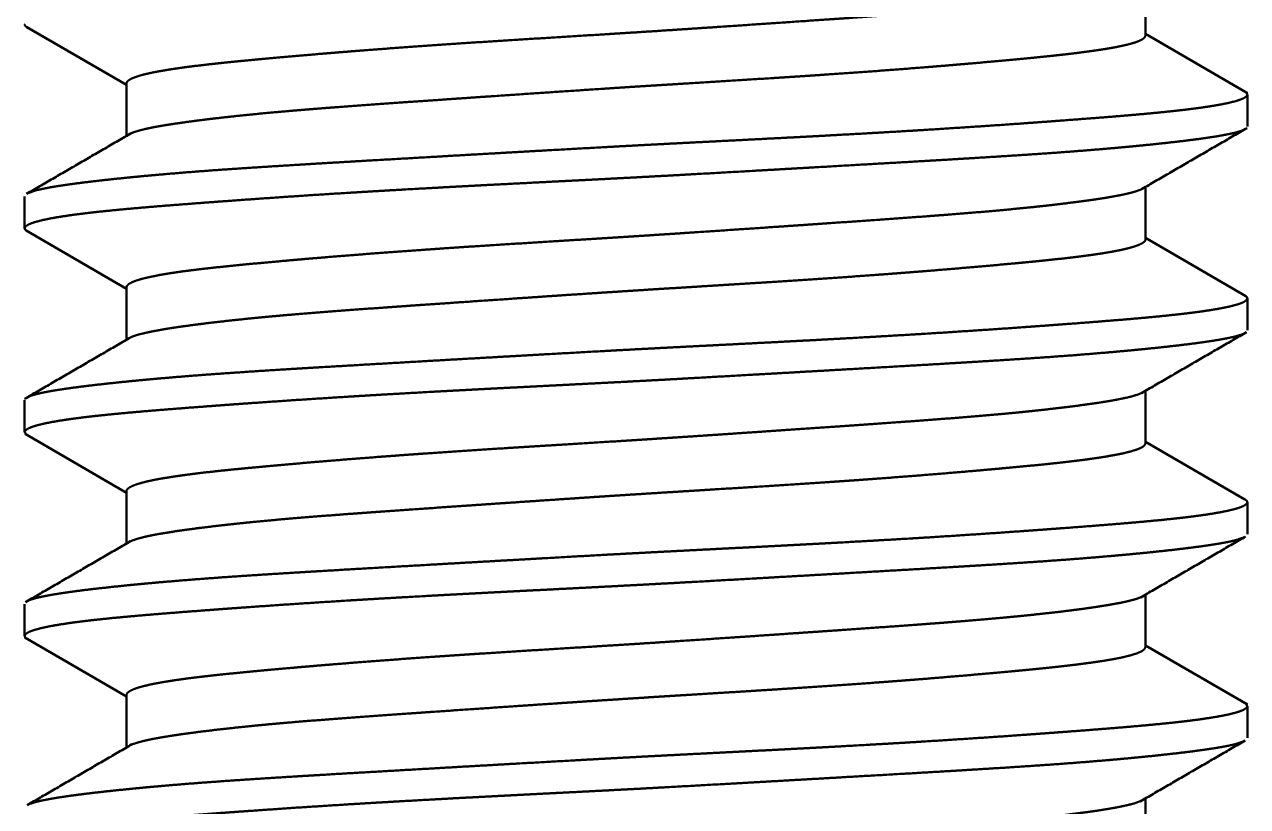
# Paper-space layout 'Layout1' of a CAD drawing. Header units: millimetres. Extents: x 0 to 420, y 0 to 297.
# Drawn here: x 111.19 to 117.19, y 136.43 to 140.27 of the extents above; entities that cross this region are included whole.
import ezdxf

# ---------------------------------------------------------------- set-up
doc = ezdxf.new("R2010")
doc.units = ezdxf.units.MM
doc.layers.add('170', color=7, linetype='Continuous', true_color=0xffffff)

psp = doc.layouts.get("Layout1")

# ---------------------------------------------------------------- linework, layer by layer
at = {"layer": '170', "color": 155, "linetype": 'Continuous', "lineweight": 50}
for p, q in [((116.6914, 140.2122), (116.6914, 140.4704)), ((111.2024, 140.2543), (111.6914, 139.9706)), ((117.1921, 139.93), (116.6914, 140.2206)), ((111.6914, 139.9788), (111.6914, 139.7207)), ((117.1914, 139.9238), (117.1845, 139.9344)), ((117.1914, 139.7673), (117.1914, 139.9238)), ((111.1914, 139.4238), (111.1914, 139.2673)), ((116.6914, 139.2124), (116.6914, 139.4703)), ((111.1989, 139.2561), (111.6914, 138.9703)), ((117.184, 138.935), (116.6914, 139.2207)), ((111.6914, 138.9787), (111.6914, 138.7206)), ((117.1914, 138.7673), (117.1914, 138.9238)), ((116.6914, 138.2124), (116.6914, 138.4703)), ((111.1914, 138.4238), (111.1914, 138.2673)), ((111.1914, 138.2673), (111.202, 138.2542)), ((111.1946, 138.2585), (111.6914, 137.9703)), ((117.1795, 137.9371), (116.6914, 138.2205)), ((111.6914, 137.9788), (111.6914, 137.7208)), ((117.1914, 137.7673), (117.1914, 137.9238)), ((116.6914, 137.2123), (116.6914, 137.4704)), ((111.1914, 137.4238), (111.1914, 137.2673)), ((111.1914, 137.2673), (111.1997, 137.2557)), ((111.1922, 137.2601), (111.6914, 136.9704)), ((117.1914, 136.9305), (116.6914, 137.2206)), ((111.6914, 136.9789), (111.6914, 136.7203)), ((117.1914, 136.9238), (117.1839, 136.9348)), ((117.1914, 136.7673), (117.1914, 136.9238)), ((116.6914, 136.2122), (116.6914, 136.4707))]:
    psp.add_line(p, q, dxfattribs=at)
for points, knots in [([(116.6811, 140.4644), (116.6742, 140.4604), (116.6699, 140.4583), (116.6651, 140.4561), (116.6414, 140.4477), (116.6104, 140.4393), (116.5723, 140.4309), (116.5269, 140.4224), (116.5016, 140.418), (116.4744, 140.4137), (116.4601, 140.4115), (116.4453, 140.4093), (116.4301, 140.407), (116.4145, 140.4048), (116.3479, 140.3958), (116.2753, 140.3868), (116.1965, 140.3777), (116.1118, 140.3687), (116.0209, 140.3597), (115.9239, 140.3509), (115.8217, 140.3422), (115.715, 140.3338), (115.6042, 140.3254), (115.4891, 140.3169), (115.3699, 140.3085), (115.2463, 140.2998), (115.183, 140.2954), (115.1192, 140.291), (114.9902, 140.2821), (114.7264, 140.2641), (114.5916, 140.255), (114.4204, 140.2436), (114.3513, 140.239), (114.248, 140.2323), (114.1793, 140.2279), (114.0423, 140.2193), (113.7701, 140.2024), (113.6349, 140.194), (113.5007, 140.1856), (113.3695, 140.177), (113.2412, 140.1684), (113.1161, 140.1597), (112.994, 140.1508), (112.875, 140.1418), (112.8167, 140.1373), (112.7593, 140.1327), (112.7033, 140.1281), (112.6486, 140.1236), (112.543, 140.1146), (112.4426, 140.1057), (112.3473, 140.097), (112.2572, 140.0885), (112.2355, 140.0864), (112.2142, 140.0842), (112.1931, 140.0821), (112.1725, 140.08), (112.1325, 140.0758), (112.0942, 140.0715), (112.0227, 140.0631), (111.9579, 140.0546), (111.8997, 140.0459), (111.8482, 140.0371), (111.8364, 140.0349), (111.8251, 140.0327), (111.8141, 140.0304), (111.8036, 140.0281), (111.784, 140.0236), (111.7663, 140.0191), (111.7366, 140.01), (111.7144, 140.0009), (111.6996, 139.9918), (111.6922, 139.9828), (111.6914, 139.9786)], [0, 0, 0.001581, 0.002534, 0.003573, 0.008573, 0.014959, 0.022732, 0.031909, 0.037028, 0.042505, 0.045377, 0.048342, 0.051398, 0.054541, 0.067896, 0.08246, 0.098218, 0.115171, 0.13332, 0.15269, 0.173103, 0.19437, 0.216476, 0.239419, 0.263201, 0.287833, 0.300443, 0.313159, 0.338877, 0.391463, 0.418327, 0.452453, 0.466219, 0.486813, 0.500505, 0.527797, 0.582031, 0.608966, 0.635701, 0.661862, 0.687415, 0.712361, 0.736706, 0.760441, 0.772078, 0.783517, 0.794696, 0.805616, 0.826683, 0.846728, 0.865752, 0.883746, 0.888083, 0.892352, 0.896558, 0.900684, 0.908683, 0.916344, 0.930665, 0.943669, 0.955363, 0.965743, 0.968133, 0.970437, 0.972662, 0.974798, 0.978794, 0.982422, 0.9886, 0.993378, 0.996833, 0.999139, 1, 1]), ([(111.1914, 140.2673), (111.195, 140.2596), (111.2059, 140.252), (111.2096, 140.2502)], [0, 0, 0.331546, 0.843471, 1, 1]), ([(111.7093, 139.7311), (111.7223, 139.7369), (111.7344, 139.7411), (111.7484, 139.7455), (111.7644, 139.7498), (111.7822, 139.7541), (111.8234, 139.7627), (111.8719, 139.7715), (111.9276, 139.7804), (111.9906, 139.7894), (112.0248, 139.794), (112.0609, 139.7986), (112.0796, 139.8009), (112.0987, 139.8033), (112.1182, 139.8056), (112.1381, 139.8079), (112.2213, 139.8172), (112.3103, 139.8264), (112.4052, 139.8354), (112.506, 139.8443), (112.5586, 139.8487), (112.6127, 139.853), (112.6403, 139.8552), (112.6962, 139.8596), (112.7246, 139.8617), (112.8404, 139.8703), (112.9601, 139.8789), (113.0835, 139.8876), (113.2758, 139.9009), (113.3752, 139.9078), (113.4087, 139.9101), (113.4759, 139.9147), (113.748, 139.9332), (114.0255, 139.9517), (114.1662, 139.9608), (114.2369, 139.9654), (114.3074, 139.9698), (114.4473, 139.9785), (114.7231, 139.9955), (114.859, 140.0041), (114.9265, 140.0084), (114.9937, 140.0128), (115.0603, 140.0172), (115.1261, 140.0216), (115.2546, 140.0305), (115.3794, 140.0396), (115.5004, 140.0487), (115.6175, 140.0579), (115.6747, 140.0626), (115.7308, 140.0672), (115.7859, 140.0719), (115.8396, 140.0765), (115.9424, 140.0856), (116.0394, 140.0944), (116.1305, 140.1031), (116.2158, 140.1117), (116.2563, 140.116), (116.2952, 140.1203), (116.3141, 140.1225), (116.3326, 140.1247), (116.3506, 140.1269), (116.3681, 140.129), (116.4337, 140.1378), (116.492, 140.1466), (116.543, 140.1556), (116.5868, 140.1647), (116.606, 140.1693), (116.6233, 140.1739), (116.6312, 140.1763), (116.6387, 140.1786), (116.6457, 140.181), (116.6521, 140.1833), (116.673, 140.1926), (116.686, 140.2019), (116.6914, 140.2124)], [0, 0, 0.002837, 0.005378, 0.008299, 0.011596, 0.015257, 0.023648, 0.033462, 0.044701, 0.057374, 0.064255, 0.071501, 0.075261, 0.079096, 0.083007, 0.086991, 0.103661, 0.121493, 0.140482, 0.160635, 0.171152, 0.181966, 0.18748, 0.198665, 0.204329, 0.227468, 0.251365, 0.276016, 0.314418, 0.334264, 0.340951, 0.354372, 0.408717, 0.464114, 0.492213, 0.506331, 0.520391, 0.548309, 0.603366, 0.630504, 0.643973, 0.657379, 0.670688, 0.683813, 0.709491, 0.734408, 0.758577, 0.78199, 0.793414, 0.804643, 0.815661, 0.826386, 0.846953, 0.866351, 0.884591, 0.90167, 0.90977, 0.917575, 0.921365, 0.925072, 0.928683, 0.932204, 0.94538, 0.957123, 0.967448, 0.976361, 0.980287, 0.983859, 0.985511, 0.987069, 0.988534, 0.989903, 0.99446, 0.99764, 1, 1]), ([(111.2084, 139.4403), (111.249, 139.4539), (111.2812, 139.4613), (111.3205, 139.4688), (111.3429, 139.4726), (111.3671, 139.4764), (111.3929, 139.4803), (111.4203, 139.4842), (111.4799, 139.492), (111.5458, 139.4999), (111.618, 139.5079), (111.6966, 139.516), (111.7382, 139.5201), (111.7815, 139.5242), (111.8264, 139.5283), (111.8727, 139.5324), (111.9691, 139.5405), (112.0704, 139.5484), (112.1765, 139.5561), (112.2875, 139.5636), (112.4033, 139.5711), (112.5241, 139.5786), (112.5863, 139.5823), (112.6177, 139.5842), (112.7132, 139.5899), (112.9088, 139.6013), (113.1795, 139.6169), (113.3899, 139.629), (113.4975, 139.6351), (113.5699, 139.6392), (113.7512, 139.6495), (114.043, 139.6658), (114.1895, 139.6737), (114.3366, 139.6814), (114.521, 139.6909), (114.5946, 139.6946), (114.704, 139.7002), (114.9195, 139.7113), (115.0607, 139.7187), (115.2, 139.7263), (115.3373, 139.734), (115.4053, 139.7379), (115.5394, 139.7458), (115.605, 139.7498), (115.733, 139.7579), (115.857, 139.766), (115.9768, 139.7741), (116.0925, 139.7822), (116.1488, 139.7863), (116.2313, 139.7923), (116.285, 139.7963), (116.4135, 139.806), (116.5096, 139.8136), (116.5999, 139.821), (116.6844, 139.8285), (116.763, 139.8359), (116.8358, 139.8435), (116.853, 139.8454), (116.8699, 139.8473), (116.8864, 139.8492), (116.9025, 139.8512), (116.9334, 139.8551), (116.9625, 139.859), (117.0155, 139.8669), (117.0616, 139.8749), (117.1008, 139.8829), (117.1331, 139.8911), (117.1466, 139.8952), (117.1584, 139.8993), (117.1685, 139.9035), (117.1767, 139.9076), (117.1877, 139.9158), (117.1914, 139.9238)], [0, 0, 0.007115, 0.012605, 0.019262, 0.023039, 0.027104, 0.031438, 0.036038, 0.046029, 0.057065, 0.069145, 0.082273, 0.089232, 0.096458, 0.103954, 0.111687, 0.127764, 0.144653, 0.162342, 0.180833, 0.200126, 0.220235, 0.230595, 0.235833, 0.251724, 0.284304, 0.329377, 0.364412, 0.38233, 0.394376, 0.424575, 0.473145, 0.497544, 0.522023, 0.552726, 0.56497, 0.583177, 0.619047, 0.642557, 0.665748, 0.688613, 0.699925, 0.722254, 0.733181, 0.754514, 0.775157, 0.795123, 0.814404, 0.823788, 0.837539, 0.84649, 0.867911, 0.883942, 0.899001, 0.913095, 0.926227, 0.938385, 0.941272, 0.944096, 0.94686, 0.949556, 0.954729, 0.95961, 0.968516, 0.976289, 0.982943, 0.988483, 0.990838, 0.992918, 0.994724, 0.996257, 0.998535, 1, 1]), ([(117.1821, 139.755), (117.1769, 139.752), (117.1589, 139.7446), (117.1338, 139.7372), (117.1016, 139.7298), (117.0623, 139.7223), (117.0399, 139.7185), (117.0157, 139.7147), (116.9899, 139.7108), (116.9625, 139.7069), (116.9029, 139.6991), (116.837, 139.6912), (116.7648, 139.6832), (116.6862, 139.6751), (116.6446, 139.671), (116.6013, 139.6669), (116.5564, 139.6628), (116.5101, 139.6587), (116.4137, 139.6506), (116.3124, 139.6427), (116.2063, 139.635), (116.0953, 139.6275), (115.9795, 139.62), (115.8587, 139.6125), (115.8278, 139.6107), (115.7651, 139.6069), (115.6696, 139.6012), (115.6051, 139.5974), (115.34, 139.5821), (115.0637, 139.5662), (114.9213, 139.5581), (114.8491, 139.5539), (114.7767, 139.5498), (114.4859, 139.5334), (114.3398, 139.5253), (114.1933, 139.5174), (114.0462, 139.5097), (113.8987, 139.5021), (113.8249, 139.4984), (113.7882, 139.4965), (113.6788, 139.4909), (113.4633, 139.4798), (113.3221, 139.4724), (113.1828, 139.4648), (113.0455, 139.4571), (112.9775, 139.4532), (112.9101, 139.4493), (112.8434, 139.4453), (112.7778, 139.4413), (112.6498, 139.4333), (112.5258, 139.4251), (112.406, 139.417), (112.2903, 139.4089), (112.1787, 139.4008), (112.1245, 139.3968), (112.0714, 139.3929), (111.9693, 139.3851), (111.8732, 139.3775), (111.7829, 139.3701), (111.6984, 139.3626), (111.6198, 139.3552), (111.547, 139.3476), (111.5298, 139.3457), (111.5129, 139.3438), (111.4964, 139.3419), (111.4803, 139.3399), (111.4494, 139.336), (111.4203, 139.3321), (111.3673, 139.3242), (111.3212, 139.3163), (111.282, 139.3082), (111.2497, 139.3), (111.2362, 139.2959), (111.2244, 139.2918), (111.2143, 139.2876), (111.2061, 139.2835), (111.1951, 139.2753), (111.1914, 139.2673)], [0, 0, 0.000995, 0.004228, 0.008568, 0.014051, 0.020699, 0.02447, 0.028528, 0.032855, 0.03745, 0.047425, 0.058447, 0.070509, 0.083616, 0.090565, 0.097782, 0.105266, 0.112987, 0.129042, 0.145906, 0.163569, 0.182032, 0.201298, 0.221376, 0.226527, 0.236951, 0.252819, 0.263546, 0.307624, 0.353564, 0.37724, 0.389246, 0.401283, 0.449627, 0.473916, 0.498281, 0.522722, 0.547243, 0.559504, 0.565606, 0.583789, 0.619604, 0.64308, 0.666236, 0.68907, 0.700365, 0.711577, 0.722662, 0.733573, 0.754872, 0.775487, 0.795422, 0.814675, 0.833243, 0.842267, 0.851113, 0.868105, 0.884111, 0.899149, 0.913223, 0.926334, 0.938474, 0.941357, 0.944178, 0.946937, 0.949629, 0.954794, 0.95967, 0.968563, 0.976323, 0.982967, 0.9885, 0.990853, 0.992928, 0.994731, 0.996262, 0.998538, 1, 1]), ([(116.6791, 139.4631), (116.6691, 139.4579), (116.6471, 139.4495), (116.6176, 139.4411), (116.6, 139.4369), (116.5805, 139.4326), (116.5592, 139.4283), (116.5363, 139.424), (116.4852, 139.4154), (116.4274, 139.4066), (116.3627, 139.3977), (116.2912, 139.3887), (116.2723, 139.3864), (116.2529, 139.3841), (116.2331, 139.3818), (116.2129, 139.3795), (116.1715, 139.375), (116.1287, 139.3704), (116.0392, 139.3615), (115.9442, 139.3527), (115.8439, 139.3441), (115.7382, 139.3356), (115.7109, 139.3334), (115.6553, 139.3292), (115.627, 139.3271), (115.5119, 139.3186), (115.3934, 139.3101), (115.1465, 139.2929), (114.9854, 139.2818), (114.9526, 139.2796), (114.8862, 139.275), (114.7525, 139.2659), (114.4825, 139.2477), (114.3461, 139.2387), (114.2088, 139.2298), (114.1398, 139.2254), (114.0014, 139.2167), (113.7964, 139.2041), (113.5288, 139.1873), (113.3974, 139.1789), (113.3324, 139.1746), (113.2356, 139.168), (113.172, 139.1636), (113.1406, 139.1614), (113.0174, 139.1526), (112.8983, 139.1436), (112.7831, 139.1346), (112.6719, 139.1255), (112.6178, 139.121), (112.5648, 139.1165), (112.5127, 139.1119), (112.4621, 139.1075), (112.3654, 139.0987), (112.2746, 139.0902), (112.1896, 139.0817), (112.1105, 139.0733), (112.0731, 139.0691), (112.0373, 139.0649), (112.0029, 139.0606), (111.9703, 139.0563), (111.9104, 139.0476), (111.8578, 139.0389), (111.8122, 139.03), (111.7737, 139.021), (111.7571, 139.0165), (111.7423, 139.0119), (111.7356, 139.0096), (111.7294, 139.0073), (111.7236, 139.005), (111.7183, 139.0027), (111.7019, 138.9936), (111.6931, 138.9846), (111.6914, 138.9787)], [0, 0, 0.002234, 0.006914, 0.013026, 0.016636, 0.020604, 0.024913, 0.029559, 0.039862, 0.051504, 0.064487, 0.078826, 0.082627, 0.086513, 0.090481, 0.094523, 0.102808, 0.111363, 0.129272, 0.148244, 0.168276, 0.189378, 0.19482, 0.205916, 0.211553, 0.234522, 0.258158, 0.307406, 0.339529, 0.346079, 0.359305, 0.385965, 0.439824, 0.467019, 0.494392, 0.508145, 0.535731, 0.576599, 0.629947, 0.656134, 0.669105, 0.688402, 0.701088, 0.707353, 0.731917, 0.755689, 0.778672, 0.800869, 0.811668, 0.822267, 0.832658, 0.842765, 0.86209, 0.880243, 0.897234, 0.913064, 0.92054, 0.927724, 0.934608, 0.94116, 0.953188, 0.96381, 0.97305, 0.980916, 0.984334, 0.987412, 0.988822, 0.990148, 0.991388, 0.992538, 0.996273, 0.998774, 1, 1]), ([(111.1914, 139.2673), (111.195, 139.2596), (111.2059, 139.252), (111.2061, 139.2519)], [0, 0, 0.389525, 0.990971, 1, 1]), ([(111.7007, 138.726), (111.7038, 138.728), (111.7118, 138.7323), (111.7217, 138.7366), (111.7473, 138.7451), (111.7804, 138.7537), (111.8212, 138.7623), (111.8695, 138.7711), (111.8828, 138.7733), (111.8966, 138.7756), (111.9109, 138.7778), (111.9256, 138.7801), (111.9563, 138.7846), (111.9886, 138.7891), (112.0582, 138.7983), (112.1343, 138.8075), (112.2169, 138.8167), (112.3061, 138.826), (112.3294, 138.8283), (112.3532, 138.8306), (112.3773, 138.8328), (112.4018, 138.8351), (112.4518, 138.8396), (112.5029, 138.844), (112.6087, 138.8527), (112.7192, 138.8613), (112.8345, 138.8699), (112.9545, 138.8785), (113.0163, 138.8829), (113.0792, 138.8873), (113.1427, 138.8917), (113.337, 138.9051), (113.6044, 138.9234), (113.7764, 138.9351), (113.8462, 138.9398), (113.9513, 138.9468), (114.0213, 138.9514), (114.1612, 138.9605), (114.3008, 138.9694), (114.4402, 138.978), (114.6142, 138.9888), (114.6837, 138.9931), (114.787, 138.9995), (114.855, 139.0038), (114.9889, 139.0125), (115.12, 139.0212), (115.2482, 139.0301), (115.3737, 139.0391), (115.4353, 139.0437), (115.4961, 139.0484), (115.5558, 139.053), (115.6141, 139.0576), (115.7269, 139.0669), (115.8347, 139.0761), (115.9374, 139.0851), (116.035, 139.094), (116.0586, 139.0962), (116.1048, 139.1006), (116.1274, 139.1028), (116.1713, 139.1071), (116.2134, 139.1114), (116.2925, 139.12), (116.3649, 139.1286), (116.4305, 139.1373), (116.4894, 139.1462), (116.503, 139.1484), (116.5162, 139.1507), (116.529, 139.1529), (116.5413, 139.1552), (116.5644, 139.1598), (116.5856, 139.1644), (116.6221, 139.1736), (116.651, 139.1829), (116.6721, 139.1922), (116.6856, 139.2014), (116.6878, 139.2037), (116.6894, 139.206), (116.6906, 139.2083), (116.6912, 139.2106), (116.6914, 139.2124)], [0, 0, 0.000728, 0.002532, 0.004682, 0.010042, 0.016851, 0.025129, 0.034905, 0.037586, 0.040363, 0.043234, 0.046194, 0.052357, 0.058849, 0.072803, 0.088045, 0.104571, 0.122395, 0.127055, 0.131799, 0.136624, 0.141517, 0.15148, 0.161681, 0.182789, 0.204831, 0.227807, 0.251727, 0.264043, 0.27658, 0.289247, 0.327969, 0.381253, 0.415519, 0.429437, 0.450378, 0.464326, 0.492188, 0.520004, 0.547777, 0.582428, 0.596269, 0.616857, 0.630403, 0.657076, 0.683191, 0.708752, 0.733754, 0.746042, 0.758176, 0.770064, 0.781698, 0.804203, 0.825704, 0.846202, 0.86569, 0.870403, 0.879635, 0.884144, 0.892907, 0.901326, 0.917154, 0.931645, 0.944807, 0.956636, 0.959383, 0.962045, 0.964625, 0.967114, 0.971803, 0.976109, 0.983601, 0.989622, 0.994219, 0.997468, 0.998095, 0.998657, 0.999168, 0.999639, 1, 1]), ([(117.1914, 138.9238), (117.1877, 138.9315), (117.1769, 138.9391), (117.1767, 138.9392)], [0, 0, 0.390594, 0.993264, 1, 1]), ([(111.1984, 138.4344), (111.2059, 138.4391), (111.2239, 138.4465), (111.249, 138.4539), (111.2812, 138.4613), (111.3205, 138.4688), (111.3429, 138.4726), (111.3671, 138.4764), (111.3929, 138.4803), (111.4203, 138.4842), (111.4799, 138.492), (111.5458, 138.4999), (111.618, 138.5079), (111.6966, 138.516), (111.7382, 138.5201), (111.7815, 138.5242), (111.8264, 138.5283), (111.8727, 138.5324), (111.9691, 138.5405), (112.0704, 138.5484), (112.1765, 138.5561), (112.2875, 138.5636), (112.4033, 138.5711), (112.5241, 138.5786), (112.5863, 138.5823), (112.6494, 138.5861), (112.7777, 138.5937), (112.9088, 138.6013), (113.1795, 138.6169), (113.3899, 138.629), (113.4975, 138.6351), (113.5699, 138.6392), (113.7512, 138.6495), (114.043, 138.6658), (114.1895, 138.6737), (114.3366, 138.6814), (114.521, 138.6909), (114.5946, 138.6946), (114.704, 138.7002), (114.9195, 138.7113), (115.0607, 138.7187), (115.2, 138.7263), (115.3373, 138.734), (115.4053, 138.7379), (115.5394, 138.7458), (115.605, 138.7498), (115.733, 138.7579), (115.857, 138.766), (115.9768, 138.7741), (116.0925, 138.7822), (116.1488, 138.7863), (116.2313, 138.7923), (116.285, 138.7963), (116.4135, 138.806), (116.5096, 138.8136), (116.5999, 138.821), (116.6844, 138.8285), (116.763, 138.8359), (116.8358, 138.8435), (116.853, 138.8454), (116.8699, 138.8473), (116.8864, 138.8492), (116.9025, 138.8512), (116.9334, 138.8551), (116.9625, 138.859), (117.0155, 138.8669), (117.0616, 138.8749), (117.1008, 138.8829), (117.1331, 138.8911), (117.1466, 138.8952), (117.1584, 138.8993), (117.1685, 138.9035), (117.1767, 138.9076), (117.1877, 138.9158), (117.1914, 138.9238)], [0, 0, 0.001475, 0.004704, 0.009044, 0.014523, 0.021167, 0.024936, 0.028994, 0.03332, 0.03791, 0.047882, 0.058897, 0.070953, 0.084056, 0.091002, 0.098213, 0.105695, 0.113412, 0.129459, 0.146314, 0.163969, 0.182425, 0.20168, 0.22175, 0.23209, 0.242574, 0.263899, 0.285695, 0.33068, 0.365646, 0.38353, 0.395552, 0.425693, 0.474168, 0.498521, 0.522952, 0.553595, 0.565815, 0.583987, 0.619787, 0.643252, 0.666397, 0.689218, 0.700508, 0.722794, 0.733699, 0.754991, 0.775594, 0.795521, 0.814764, 0.824131, 0.837854, 0.846789, 0.868168, 0.884168, 0.899197, 0.913264, 0.92637, 0.938505, 0.941386, 0.944204, 0.946963, 0.949654, 0.954817, 0.959689, 0.968577, 0.976335, 0.982976, 0.988505, 0.990856, 0.992932, 0.994734, 0.996264, 0.998538, 1, 1]), ([(117.1793, 138.7533), (117.1769, 138.752), (117.1589, 138.7446), (117.1338, 138.7372), (117.1016, 138.7298), (117.0623, 138.7223), (117.0399, 138.7185), (117.0157, 138.7147), (116.9899, 138.7108), (116.9625, 138.7069), (116.9029, 138.6991), (116.837, 138.6912), (116.7648, 138.6832), (116.6862, 138.6751), (116.6446, 138.671), (116.6013, 138.6669), (116.5564, 138.6628), (116.5101, 138.6587), (116.4137, 138.6506), (116.3124, 138.6427), (116.2063, 138.635), (116.0953, 138.6275), (115.9795, 138.62), (115.8587, 138.6125), (115.7965, 138.6088), (115.7334, 138.605), (115.6051, 138.5974), (115.474, 138.5898), (115.2033, 138.5742), (114.9929, 138.5622), (114.8853, 138.556), (114.8491, 138.5539), (114.7767, 138.5498), (114.4859, 138.5334), (114.3398, 138.5253), (114.1933, 138.5174), (114.0462, 138.5097), (113.8618, 138.5002), (113.7882, 138.4965), (113.7516, 138.4946), (113.6065, 138.4872), (113.4633, 138.4798), (113.3221, 138.4724), (113.1828, 138.4648), (113.0455, 138.4571), (112.9775, 138.4532), (112.9101, 138.4493), (112.8434, 138.4453), (112.7778, 138.4413), (112.6498, 138.4332), (112.5258, 138.4251), (112.406, 138.417), (112.2903, 138.4089), (112.234, 138.4049), (112.1787, 138.4008), (112.1245, 138.3968), (112.0714, 138.3928), (111.9693, 138.3851), (111.8732, 138.3775), (111.7829, 138.3701), (111.6984, 138.3626), (111.6198, 138.3552), (111.547, 138.3476), (111.5298, 138.3457), (111.5129, 138.3438), (111.4964, 138.3419), (111.4803, 138.3399), (111.4494, 138.336), (111.4203, 138.3321), (111.3673, 138.3242), (111.3212, 138.3163), (111.282, 138.3082), (111.2497, 138.3), (111.2362, 138.2959), (111.2244, 138.2918), (111.2143, 138.2876), (111.2061, 138.2835), (111.1951, 138.2753), (111.1914, 138.2673)], [0, 0, 0.000465, 0.003699, 0.008042, 0.013527, 0.020179, 0.023952, 0.028012, 0.032342, 0.036939, 0.046919, 0.057947, 0.070015, 0.08313, 0.090082, 0.097303, 0.104791, 0.112516, 0.12858, 0.145453, 0.163125, 0.181598, 0.200874, 0.220963, 0.231315, 0.24181, 0.263155, 0.284972, 0.330005, 0.365005, 0.382908, 0.388922, 0.400965, 0.449336, 0.473637, 0.498015, 0.522469, 0.553146, 0.565376, 0.57146, 0.595593, 0.619403, 0.642891, 0.66606, 0.688906, 0.700207, 0.711425, 0.722516, 0.733432, 0.754743, 0.775369, 0.795314, 0.814577, 0.823953, 0.833155, 0.842185, 0.851035, 0.868036, 0.884051, 0.899097, 0.913178, 0.926296, 0.938443, 0.941327, 0.94415, 0.94691, 0.949604, 0.954771, 0.95965, 0.968547, 0.976312, 0.982959, 0.988496, 0.990849, 0.992926, 0.994729, 0.996261, 0.998538, 1, 1]), ([(116.6771, 138.462), (116.6726, 138.4595), (116.652, 138.4512), (116.6241, 138.4428), (116.5889, 138.4344), (116.5464, 138.4259), (116.5223, 138.4216), (116.4965, 138.4172), (116.4828, 138.415), (116.4687, 138.4128), (116.4542, 138.4106), (116.4393, 138.4084), (116.3758, 138.3995), (116.3059, 138.3905), (116.2297, 138.3815), (116.1473, 138.3724), (116.1037, 138.3679), (116.0584, 138.3633), (116.0352, 138.3611), (116.0116, 138.3588), (115.9877, 138.3566), (115.9635, 138.3544), (115.8638, 138.3457), (115.7594, 138.3372), (115.6504, 138.3288), (115.5369, 138.3204), (115.4784, 138.3162), (115.3579, 138.3076), (115.171, 138.2946), (114.9135, 138.2769), (114.7143, 138.2633), (114.6126, 138.2564), (114.5442, 138.2518), (114.3727, 138.2404), (114.2356, 138.2315), (114.0987, 138.2228), (113.962, 138.2143), (113.8254, 138.2059), (113.7912, 138.2037), (113.723, 138.1995), (113.5546, 138.189), (113.4228, 138.1805), (113.2937, 138.172), (113.1673, 138.1633), (113.1051, 138.1589), (113.0435, 138.1545), (112.9826, 138.15), (112.9224, 138.1455), (112.8054, 138.1364), (112.6932, 138.1273), (112.5859, 138.1183), (112.4834, 138.1093), (112.3857, 138.1006), (112.2929, 138.0919), (112.2485, 138.0876), (112.2058, 138.0834), (112.1648, 138.0792), (112.1253, 138.075), (112.0513, 138.0666), (111.9838, 138.0581), (111.9227, 138.0495), (111.8682, 138.0407), (111.8556, 138.0385), (111.8435, 138.0363), (111.8318, 138.034), (111.8206, 138.0318), (111.7997, 138.0273), (111.7806, 138.0228), (111.748, 138.0137), (111.7227, 138.0046), (111.7048, 137.9955), (111.6943, 137.9864), (111.6929, 137.9842), (111.6919, 137.9819), (111.6914, 137.9787)], [0, 0, 0.001028, 0.00545, 0.011249, 0.018453, 0.027082, 0.031942, 0.037168, 0.03992, 0.042757, 0.045674, 0.048671, 0.061445, 0.07547, 0.090736, 0.107251, 0.115979, 0.125026, 0.129671, 0.134389, 0.139168, 0.144006, 0.163935, 0.184777, 0.206527, 0.229187, 0.240859, 0.264903, 0.3022, 0.353574, 0.393327, 0.413602, 0.427264, 0.461476, 0.488809, 0.516114, 0.543385, 0.570627, 0.577433, 0.59104, 0.624633, 0.650908, 0.67666, 0.701889, 0.714307, 0.726593, 0.738747, 0.750762, 0.774132, 0.796528, 0.817966, 0.838449, 0.857972, 0.876521, 0.885392, 0.893934, 0.902151, 0.910043, 0.92487, 0.938419, 0.950697, 0.961687, 0.964231, 0.966687, 0.969048, 0.971318, 0.975583, 0.979487, 0.986229, 0.991577, 0.995576, 0.998331, 0.998862, 0.999348, 1, 1]), ([(111.7068, 137.7298), (111.7206, 137.7362), (111.7458, 137.7447), (111.7789, 137.7533), (111.7885, 137.7555), (111.7985, 137.7577), (111.8089, 137.7599), (111.8198, 137.762), (111.843, 137.7664), (111.8679, 137.7708), (111.9231, 137.7797), (111.9853, 137.7887), (112.0546, 137.7978), (112.131, 137.8071), (112.1513, 137.8094), (112.1719, 137.8118), (112.1929, 137.8141), (112.2143, 137.8164), (112.258, 137.8211), (112.3032, 137.8257), (112.3977, 137.8347), (112.4977, 137.8436), (112.6033, 137.8523), (112.7145, 137.8609), (112.7722, 137.8653), (112.8308, 137.8696), (112.8903, 137.8739), (112.9506, 137.8782), (113.0739, 137.8869), (113.3305, 137.9047), (113.4979, 137.9162), (113.566, 137.9208), (113.6687, 137.9278), (113.8755, 137.9417), (114.0144, 137.951), (114.1542, 137.9601), (114.3302, 137.9712), (114.4008, 137.9756), (114.4359, 137.9778), (114.5751, 137.9864), (114.8483, 138.0034), (114.9823, 138.012), (115.1145, 138.0208), (115.1472, 138.0231), (115.2122, 138.0276), (115.2442, 138.0298), (115.3076, 138.0343), (115.3698, 138.0389), (115.4912, 138.048), (115.6084, 138.0572), (115.7214, 138.0664), (115.8302, 138.0757), (115.8567, 138.078), (115.9088, 138.0826), (115.9342, 138.0849), (115.9839, 138.0893), (116.0321, 138.0938), (116.1238, 138.1024), (116.2093, 138.111), (116.2887, 138.1196), (116.3619, 138.1283), (116.3793, 138.1304), (116.3962, 138.1326), (116.4126, 138.1348), (116.4286, 138.1371), (116.4591, 138.1415), (116.4877, 138.1459), (116.5394, 138.1549), (116.5836, 138.1639), (116.6205, 138.1732), (116.6499, 138.1825), (116.656, 138.1848), (116.6617, 138.1872), (116.6669, 138.1895), (116.6716, 138.1919), (116.6794, 138.1965), (116.6853, 138.2011), (116.6914, 138.2126)], [0, 0, 0.003035, 0.008336, 0.015145, 0.01709, 0.019127, 0.021252, 0.023468, 0.028159, 0.033203, 0.044331, 0.056849, 0.070764, 0.086093, 0.090149, 0.094287, 0.098492, 0.102768, 0.111529, 0.12057, 0.139471, 0.159468, 0.180562, 0.20277, 0.214285, 0.225986, 0.237862, 0.249906, 0.274503, 0.32572, 0.359116, 0.372716, 0.393203, 0.434468, 0.462194, 0.49009, 0.525208, 0.539276, 0.546277, 0.574056, 0.628559, 0.655287, 0.68166, 0.688201, 0.701158, 0.707559, 0.720199, 0.73263, 0.756867, 0.780272, 0.802847, 0.824581, 0.829883, 0.840286, 0.845372, 0.85531, 0.864938, 0.883276, 0.900396, 0.916299, 0.930976, 0.934452, 0.937845, 0.941146, 0.944354, 0.950489, 0.956258, 0.966698, 0.975695, 0.983262, 0.989402, 0.990715, 0.991939, 0.993071, 0.994112, 0.99593, 0.997417, 1, 1]), ([(111.2037, 137.4379), (111.2059, 137.4391), (111.2239, 137.4465), (111.249, 137.4539), (111.2812, 137.4613), (111.3205, 137.4688), (111.3429, 137.4726), (111.3671, 137.4764), (111.3929, 137.4803), (111.4203, 137.4842), (111.4799, 137.492), (111.5458, 137.4999), (111.618, 137.5079), (111.6966, 137.516), (111.7382, 137.5201), (111.7815, 137.5242), (111.8264, 137.5283), (111.8727, 137.5324), (111.9691, 137.5405), (112.0704, 137.5484), (112.1765, 137.5561), (112.2875, 137.5636), (112.4033, 137.5711), (112.5241, 137.5786), (112.5863, 137.5823), (112.6494, 137.5861), (112.7777, 137.5937), (112.9088, 137.6013), (113.1795, 137.6169), (113.3899, 137.629), (113.4975, 137.6351), (113.5699, 137.6392), (113.7512, 137.6495), (114.043, 137.6658), (114.1895, 137.6737), (114.3366, 137.6814), (114.521, 137.6909), (114.5579, 137.6927), (114.6312, 137.6965), (114.7763, 137.7039), (114.9195, 137.7113), (115.0607, 137.7187), (115.2, 137.7263), (115.3373, 137.734), (115.4053, 137.7379), (115.5394, 137.7458), (115.605, 137.7498), (115.733, 137.7579), (115.857, 137.766), (115.9768, 137.7741), (116.0925, 137.7822), (116.1488, 137.7863), (116.2313, 137.7923), (116.285, 137.7963), (116.4135, 137.806), (116.5096, 137.8136), (116.5999, 137.821), (116.6844, 137.8285), (116.763, 137.8359), (116.8358, 137.8435), (116.853, 137.8454), (116.8699, 137.8473), (116.8864, 137.8492), (116.9025, 137.8512), (116.9334, 137.8551), (116.9625, 137.859), (117.0155, 137.8669), (117.0616, 137.8749), (117.1008, 137.8829), (117.1331, 137.8911), (117.1466, 137.8952), (117.1584, 137.8993), (117.1685, 137.9035), (117.1767, 137.9076), (117.1877, 137.9158), (117.1914, 137.9238)], [0, 0, 0.000417, 0.00365, 0.007994, 0.013479, 0.02013, 0.023903, 0.027965, 0.032295, 0.036891, 0.046873, 0.0579, 0.069969, 0.083086, 0.090039, 0.097258, 0.104748, 0.112473, 0.128536, 0.14541, 0.163084, 0.181558, 0.200834, 0.220926, 0.231277, 0.241772, 0.26312, 0.284938, 0.329971, 0.364975, 0.382877, 0.394912, 0.425085, 0.473611, 0.49799, 0.522446, 0.553122, 0.55925, 0.571439, 0.595573, 0.619384, 0.642874, 0.666044, 0.688889, 0.700191, 0.722501, 0.733418, 0.754731, 0.775357, 0.795304, 0.814569, 0.823944, 0.837683, 0.846627, 0.868028, 0.884045, 0.89909, 0.913172, 0.926292, 0.93844, 0.941324, 0.944146, 0.946907, 0.949601, 0.954769, 0.959646, 0.968544, 0.976311, 0.982958, 0.988494, 0.990847, 0.992925, 0.994729, 0.996261, 0.998536, 1, 1]), ([(117.1914, 137.9238), (117.1877, 137.9316), (117.1769, 137.9391), (117.1724, 137.9412)], [0, 0, 0.320886, 0.815239, 1, 1]), ([(117.1756, 137.7514), (117.1338, 137.7372), (117.1016, 137.7298), (117.0623, 137.7223), (117.0399, 137.7185), (117.0157, 137.7147), (116.9899, 137.7108), (116.9625, 137.7069), (116.9029, 137.6991), (116.837, 137.6912), (116.7648, 137.6832), (116.6862, 137.6751), (116.6446, 137.671), (116.6013, 137.6669), (116.5564, 137.6628), (116.5101, 137.6587), (116.4137, 137.6506), (116.3124, 137.6427), (116.2063, 137.635), (116.0953, 137.6275), (115.9795, 137.62), (115.8587, 137.6126), (115.7965, 137.6088), (115.7334, 137.605), (115.6051, 137.5974), (115.474, 137.5898), (115.2033, 137.5742), (114.9929, 137.5622), (114.8853, 137.556), (114.8491, 137.5539), (114.7767, 137.5498), (114.4859, 137.5334), (114.3398, 137.5253), (114.1933, 137.5174), (114.0462, 137.5097), (113.8618, 137.5002), (113.8249, 137.4984), (113.7516, 137.4946), (113.6065, 137.4872), (113.4633, 137.4798), (113.3221, 137.4724), (113.1828, 137.4648), (113.0455, 137.4571), (112.9775, 137.4532), (112.9101, 137.4493), (112.8434, 137.4453), (112.7778, 137.4413), (112.6498, 137.4332), (112.5258, 137.4252), (112.406, 137.417), (112.2903, 137.4089), (112.234, 137.4049), (112.1787, 137.4008), (112.1245, 137.3968), (112.0714, 137.3928), (111.9693, 137.3851), (111.8732, 137.3775), (111.7829, 137.3701), (111.6984, 137.3626), (111.6198, 137.3552), (111.547, 137.3476), (111.5298, 137.3457), (111.5129, 137.3438), (111.4964, 137.3419), (111.4803, 137.3399), (111.4494, 137.336), (111.4203, 137.3321), (111.3673, 137.3242), (111.3212, 137.3163), (111.282, 137.3082), (111.2497, 137.3), (111.2362, 137.2959), (111.2244, 137.2918), (111.2143, 137.2876), (111.2061, 137.2835), (111.1951, 137.2753), (111.1914, 137.2673)], [0, 0, 0.007346, 0.012834, 0.019491, 0.023267, 0.027329, 0.031662, 0.036263, 0.04625, 0.057285, 0.069362, 0.082486, 0.089443, 0.096669, 0.104162, 0.111893, 0.127968, 0.144853, 0.162538, 0.181023, 0.200313, 0.220416, 0.230775, 0.241277, 0.262638, 0.28447, 0.329535, 0.364559, 0.382475, 0.388493, 0.400545, 0.448949, 0.473267, 0.497663, 0.522134, 0.552832, 0.558961, 0.571159, 0.595309, 0.619135, 0.64264, 0.665825, 0.688687, 0.699996, 0.711222, 0.722321, 0.733245, 0.754571, 0.775211, 0.79517, 0.814447, 0.823829, 0.833038, 0.842074, 0.850931, 0.867944, 0.883969, 0.899026, 0.913117, 0.926244, 0.9384, 0.941286, 0.944111, 0.946872, 0.949568, 0.954739, 0.959621, 0.968525, 0.976295, 0.982947, 0.988488, 0.990843, 0.99292, 0.994725, 0.996259, 0.998537, 1, 1]), ([(116.6732, 137.4599), (116.657, 137.4529), (116.6511, 137.4508), (116.6446, 137.4487), (116.6377, 137.4466), (116.6304, 137.4445), (116.5963, 137.436), (116.5552, 137.4276), (116.5071, 137.419), (116.452, 137.4103), (116.4219, 137.4058), (116.39, 137.4014), (116.3563, 137.3969), (116.3208, 137.3923), (116.2452, 137.3832), (116.1638, 137.3742), (116.0767, 137.3651), (115.984, 137.3563), (115.8856, 137.3476), (115.7814, 137.339), (115.7273, 137.3347), (115.6722, 137.3305), (115.6162, 137.3263), (115.5593, 137.3221), (115.4426, 137.3136), (115.1982, 137.2965), (115.0378, 137.2854), (114.9723, 137.2809), (114.8734, 137.2741), (114.6734, 137.2605), (114.4021, 137.2424), (114.2298, 137.2311), (114.1605, 137.2267), (114.0571, 137.2202), (113.9885, 137.2159), (113.7171, 137.1992), (113.5832, 137.1908), (113.4505, 137.1823), (113.3847, 137.178), (113.3194, 137.1737), (113.2551, 137.1694), (113.1916, 137.165), (113.0675, 137.1562), (112.947, 137.1473), (112.83, 137.1383), (112.7167, 137.1292), (112.6614, 137.1247), (112.6072, 137.1201), (112.5543, 137.1156), (112.5029, 137.1111), (112.4043, 137.1023), (112.3113, 137.0937), (112.2239, 137.0852), (112.142, 137.0768), (112.1224, 137.0747), (112.1032, 137.0725), (112.0843, 137.0704), (112.0659, 137.0683), (112.0303, 137.064), (111.9965, 137.0598), (111.9341, 137.0512), (111.8786, 137.0425), (111.8301, 137.0337), (111.7886, 137.0247), (111.7704, 137.0202), (111.7541, 137.0156), (111.7396, 137.011), (111.7271, 137.0064), (111.7077, 136.9973), (111.6958, 136.9883), (111.6914, 136.9788)], [0, 0, 0.003511, 0.004767, 0.006115, 0.007553, 0.009082, 0.016069, 0.024433, 0.034168, 0.045277, 0.05135, 0.05777, 0.064547, 0.071671, 0.086847, 0.103161, 0.120598, 0.139157, 0.158838, 0.179664, 0.190473, 0.201481, 0.212671, 0.224047, 0.247354, 0.296178, 0.328209, 0.341286, 0.361028, 0.400962, 0.455133, 0.489536, 0.503375, 0.524025, 0.537716, 0.591885, 0.618613, 0.6451, 0.658253, 0.671285, 0.684132, 0.696796, 0.72159, 0.745671, 0.769041, 0.791692, 0.802746, 0.813588, 0.824151, 0.83443, 0.854153, 0.872766, 0.890273, 0.906666, 0.910591, 0.914442, 0.918226, 0.921928, 0.92907, 0.935861, 0.948408, 0.959588, 0.969412, 0.977883, 0.981608, 0.984991, 0.988015, 0.990677, 0.994946, 0.997916, 1, 1]), ([(111.7138, 136.7333), (111.7199, 136.7359), (111.745, 136.7445), (111.7776, 136.753), (111.8177, 136.7616), (111.8653, 136.7704), (111.8919, 136.7748), (111.9204, 136.7793), (111.9353, 136.7815), (111.9507, 136.7838), (111.9666, 136.7861), (111.983, 136.7884), (112.0525, 136.7976), (112.1282, 136.8068), (112.2103, 136.816), (112.2986, 136.8252), (112.3451, 136.8298), (112.3931, 136.8343), (112.4178, 136.8366), (112.4428, 136.8388), (112.4683, 136.8411), (112.4941, 136.8433), (112.6001, 136.852), (112.7106, 136.8606), (112.8254, 136.8692), (112.9445, 136.8778), (113.068, 136.8865), (113.1314, 136.8909), (113.1959, 136.8954), (113.3266, 136.9044), (113.5939, 136.9227), (113.7994, 136.9366), (113.8689, 136.9413), (113.9389, 136.946), (114.0093, 136.9506), (114.15, 136.9598), (114.2901, 136.9687), (114.4294, 136.9774), (114.6372, 136.9902), (114.7405, 136.9966), (114.8092, 137.0009), (114.9783, 137.0118), (115.11, 137.0205), (115.2384, 137.0294), (115.3636, 137.0384), (115.425, 137.043), (115.4855, 137.0476), (115.5453, 137.0522), (115.6042, 137.0568), (115.7181, 137.0662), (115.8266, 137.0754), (115.9296, 137.0844), (116.0273, 137.0933), (116.0741, 137.0977), (116.1195, 137.102), (116.1417, 137.1042), (116.1636, 137.1064), (116.1851, 137.1085), (116.2062, 137.1107), (116.2865, 137.1193), (116.3596, 137.128), (116.4257, 137.1366), (116.4849, 137.1455), (116.5118, 137.1499), (116.537, 137.1544), (116.5605, 137.159), (116.5821, 137.1636), (116.6195, 137.1729), (116.649, 137.1822), (116.6708, 137.1914), (116.6848, 137.2007), (116.6914, 137.2126)], [0, 0, 0.001326, 0.006614, 0.013347, 0.021528, 0.031171, 0.036547, 0.042293, 0.045307, 0.048417, 0.051621, 0.054914, 0.068886, 0.084111, 0.100574, 0.118277, 0.127592, 0.137222, 0.142156, 0.147168, 0.152262, 0.157427, 0.178647, 0.200739, 0.223696, 0.247515, 0.272203, 0.284876, 0.297766, 0.323893, 0.377321, 0.4184, 0.432287, 0.446273, 0.460352, 0.488471, 0.516452, 0.544296, 0.585807, 0.606447, 0.620165, 0.653969, 0.680282, 0.70595, 0.730978, 0.743249, 0.75536, 0.767308, 0.779088, 0.801886, 0.823594, 0.844224, 0.863779, 0.873151, 0.882255, 0.886703, 0.891083, 0.895396, 0.899635, 0.915723, 0.930405, 0.943707, 0.955634, 0.961084, 0.966189, 0.970949, 0.975357, 0.983042, 0.989215, 0.993933, 0.997282, 1, 1]), ([(111.2116, 136.4418), (111.249, 136.4539), (111.2812, 136.4613), (111.3205, 136.4688), (111.3429, 136.4726), (111.3671, 136.4764), (111.3929, 136.4803), (111.4203, 136.4842), (111.4799, 136.492), (111.5458, 136.4999), (111.618, 136.5079), (111.6966, 136.516), (111.7382, 136.5201), (111.7815, 136.5242), (111.8264, 136.5283), (111.8727, 136.5324), (111.9691, 136.5405), (112.0704, 136.5484), (112.1765, 136.5561), (112.2875, 136.5636), (112.4033, 136.5711), (112.5241, 136.5786), (112.5863, 136.5823), (112.6494, 136.5861), (112.7777, 136.5937), (112.9088, 136.6013), (113.1795, 136.6169), (113.3899, 136.629), (113.4975, 136.6351), (113.5337, 136.6372), (113.6061, 136.6413), (113.8969, 136.6577), (114.043, 136.6658), (114.1895, 136.6737), (114.3366, 136.6814), (114.521, 136.6909), (114.5579, 136.6927), (114.6312, 136.6965), (114.7763, 136.7039), (114.9195, 136.7113), (115.0607, 136.7187), (115.2, 136.7263), (115.3373, 136.734), (115.4053, 136.7379), (115.4727, 136.7418), (115.5394, 136.7458), (115.605, 136.7498), (115.733, 136.7579), (115.857, 136.766), (115.9768, 136.7741), (116.0925, 136.7822), (116.1488, 136.7862), (116.2041, 136.7903), (116.2583, 136.7943), (116.3114, 136.7983), (116.4135, 136.806), (116.5096, 136.8136), (116.5999, 136.821), (116.6844, 136.8285), (116.763, 136.8359), (116.8358, 136.8435), (116.853, 136.8454), (116.8699, 136.8473), (116.8864, 136.8492), (116.9025, 136.8512), (116.9334, 136.8551), (116.9625, 136.859), (117.0155, 136.8669), (117.0616, 136.8749), (117.1008, 136.8829), (117.1331, 136.8911), (117.1466, 136.8952), (117.1584, 136.8993), (117.1685, 136.9035), (117.1767, 136.9076), (117.1877, 136.9158), (117.1914, 136.9238)], [0, 0, 0.006543, 0.012036, 0.018697, 0.022475, 0.026543, 0.03088, 0.035482, 0.045479, 0.056522, 0.068608, 0.081745, 0.088707, 0.095937, 0.103438, 0.111175, 0.127262, 0.14416, 0.161859, 0.180361, 0.199665, 0.219786, 0.230152, 0.240662, 0.262042, 0.283892, 0.328991, 0.364046, 0.381974, 0.387999, 0.40006, 0.448504, 0.472841, 0.497255, 0.521748, 0.552469, 0.558605, 0.570813, 0.594982, 0.618828, 0.642352, 0.665555, 0.688434, 0.699752, 0.710988, 0.722095, 0.733028, 0.754372, 0.775028, 0.795005, 0.814297, 0.823687, 0.832903, 0.841944, 0.85081, 0.867835, 0.883875, 0.898943, 0.913045, 0.926184, 0.93835, 0.941238, 0.944064, 0.94683, 0.949527, 0.954703, 0.959587, 0.968498, 0.976276, 0.982933, 0.988477, 0.990833, 0.992914, 0.994721, 0.996256, 0.998534, 1, 1]), ([(117.1727, 136.75), (117.1338, 136.7372), (117.1016, 136.7298), (117.0623, 136.7223), (117.0399, 136.7185), (117.0157, 136.7147), (116.9899, 136.7108), (116.9625, 136.7069), (116.9029, 136.6991), (116.837, 136.6912), (116.7648, 136.6832), (116.6862, 136.6751), (116.6446, 136.671), (116.6013, 136.6669), (116.5564, 136.6628), (116.5101, 136.6587), (116.4137, 136.6506), (116.3124, 136.6427), (116.2063, 136.635), (116.0953, 136.6275), (115.9795, 136.62), (115.8587, 136.6126), (115.7965, 136.6088), (115.7334, 136.605), (115.6051, 136.5974), (115.474, 136.5898), (115.2033, 136.5742), (114.9929, 136.5621), (114.8853, 136.556), (114.8129, 136.5519), (114.6316, 136.5416), (114.3398, 136.5253), (114.1933, 136.5174), (114.0462, 136.5097), (113.8618, 136.5002), (113.8249, 136.4984), (113.7516, 136.4946), (113.6065, 136.4872), (113.4633, 136.4798), (113.3221, 136.4724), (113.1828, 136.4648), (113.0455, 136.4571), (112.9775, 136.4532), (112.9101, 136.4493), (112.8434, 136.4453), (112.7778, 136.4413), (112.6498, 136.4332), (112.5258, 136.4252), (112.406, 136.417), (112.2903, 136.4089), (112.234, 136.4049), (112.1787, 136.4008), (112.1245, 136.3968), (112.0714, 136.3928), (111.9693, 136.3851), (111.8732, 136.3775), (111.7829, 136.3701), (111.6984, 136.3626), (111.6198, 136.3552), (111.547, 136.3476), (111.5298, 136.3457), (111.5129, 136.3438), (111.4964, 136.3419), (111.4803, 136.3399), (111.4494, 136.336), (111.4203, 136.3321), (111.3673, 136.3242), (111.3212, 136.3163), (111.282, 136.3082), (111.2497, 136.3), (111.2362, 136.2959), (111.2244, 136.2918), (111.2143, 136.2876), (111.2061, 136.2835), (111.1951, 136.2753), (111.1914, 136.2673)], [0, 0, 0.006812, 0.012304, 0.018965, 0.022742, 0.026807, 0.031143, 0.035746, 0.045738, 0.05678, 0.068863, 0.081994, 0.088955, 0.096184, 0.103681, 0.111416, 0.1275, 0.144394, 0.162088, 0.180584, 0.199884, 0.219998, 0.230363, 0.24087, 0.262242, 0.284086, 0.329175, 0.364218, 0.382143, 0.394191, 0.4244, 0.472984, 0.497393, 0.521877, 0.552591, 0.558724, 0.570929, 0.595091, 0.618931, 0.642448, 0.665646, 0.68852, 0.699835, 0.711066, 0.722171, 0.733101, 0.754438, 0.77509, 0.79506, 0.814347, 0.823734, 0.832948, 0.841988, 0.85085, 0.867872, 0.883906, 0.898971, 0.91307, 0.926204, 0.938366, 0.941254, 0.94408, 0.946843, 0.94954, 0.954714, 0.959599, 0.968508, 0.976282, 0.982937, 0.988481, 0.990837, 0.992916, 0.994722, 0.996256, 0.998535, 1, 1]), ([(116.6708, 136.4587), (116.6365, 136.4462), (116.6042, 136.4379), (116.5645, 136.4294), (116.5418, 136.4251), (116.5173, 136.4207), (116.4911, 136.4163), (116.4633, 136.412), (116.4027, 136.4031), (116.3355, 136.3942), (116.2618, 136.3852), (116.1816, 136.3761), (116.1605, 136.3738), (116.139, 136.3715), (116.1171, 136.3692), (116.0948, 136.367), (116.0493, 136.3624), (116.0025, 136.358), (115.9052, 136.3492), (115.803, 136.3407), (115.6959, 136.3323), (115.5838, 136.3238), (115.555, 136.3217), (115.4964, 136.3175), (115.4067, 136.3111), (115.2226, 136.2982), (114.9674, 136.2806), (114.7687, 136.267), (114.6331, 136.2578), (114.4287, 136.2441), (114.2921, 136.2351), (114.1552, 136.2263), (114.0179, 136.2177), (113.8804, 136.2092), (113.8117, 136.205), (113.7436, 136.2008), (113.6091, 136.1924), (113.4768, 136.184), (113.3467, 136.1755), (113.2188, 136.1669), (113.1557, 136.1625), (113.0932, 136.1581), (113.0313, 136.1536), (112.9706, 136.1491), (112.8524, 136.1401), (112.7388, 136.131), (112.6296, 136.122), (112.5249, 136.113), (112.4742, 136.1085), (112.4003, 136.1019), (112.3527, 136.0975), (112.3294, 136.0954), (112.2404, 136.0868), (112.1576, 136.0784), (112.0811, 136.07), (112.0108, 136.0616), (111.978, 136.0573), (111.9467, 136.053), (111.9171, 136.0486), (111.8892, 136.0442), (111.839, 136.0354), (111.7961, 136.0265), (111.7605, 136.0175), (111.7322, 136.0084), (111.7208, 136.0038), (111.7112, 135.9992), (111.7071, 135.9969), (111.7034, 135.9946), (111.7003, 135.9923), (111.6976, 135.9901), (111.6914, 135.9788)], [0, 0, 0.007275, 0.013916, 0.022013, 0.026621, 0.03158, 0.036872, 0.042493, 0.054704, 0.06821, 0.083003, 0.099101, 0.103333, 0.107646, 0.11204, 0.116507, 0.125623, 0.134988, 0.154457, 0.174904, 0.196327, 0.218734, 0.224491, 0.236197, 0.254122, 0.290922, 0.341917, 0.381616, 0.408706, 0.449537, 0.476829, 0.50418, 0.531589, 0.559058, 0.572772, 0.586375, 0.613246, 0.639675, 0.665662, 0.69121, 0.703816, 0.716312, 0.728677, 0.740827, 0.764446, 0.787172, 0.809012, 0.829963, 0.840102, 0.854888, 0.86443, 0.869085, 0.886914, 0.903495, 0.918845, 0.932964, 0.93956, 0.945844, 0.951814, 0.957443, 0.967606, 0.976333, 0.983655, 0.989588, 0.992042, 0.994161, 0.995096, 0.995952, 0.996731, 0.997431, 1, 1])]:
    psp.add_open_spline(points, degree=1, knots=knots, dxfattribs=at)
for points in [[(111.7146, 139.7341), (111.2013, 139.4362)], [(116.6749, 139.4607), (117.1896, 139.7593)], [(116.672, 138.459), (117.1867, 138.7576)], [(111.7049, 138.7284), (111.1908, 138.43)], [(111.7113, 137.7324), (111.1963, 137.4336)], [(116.6683, 137.457), (117.1829, 137.7556)], [(111.7182, 136.7359), (111.2045, 136.4377)], [(116.6656, 136.4557), (117.1798, 136.7541)]]:
    psp.add_open_spline(points, degree=1, dxfattribs=at)

doc.saveas('drawing.dxf')
